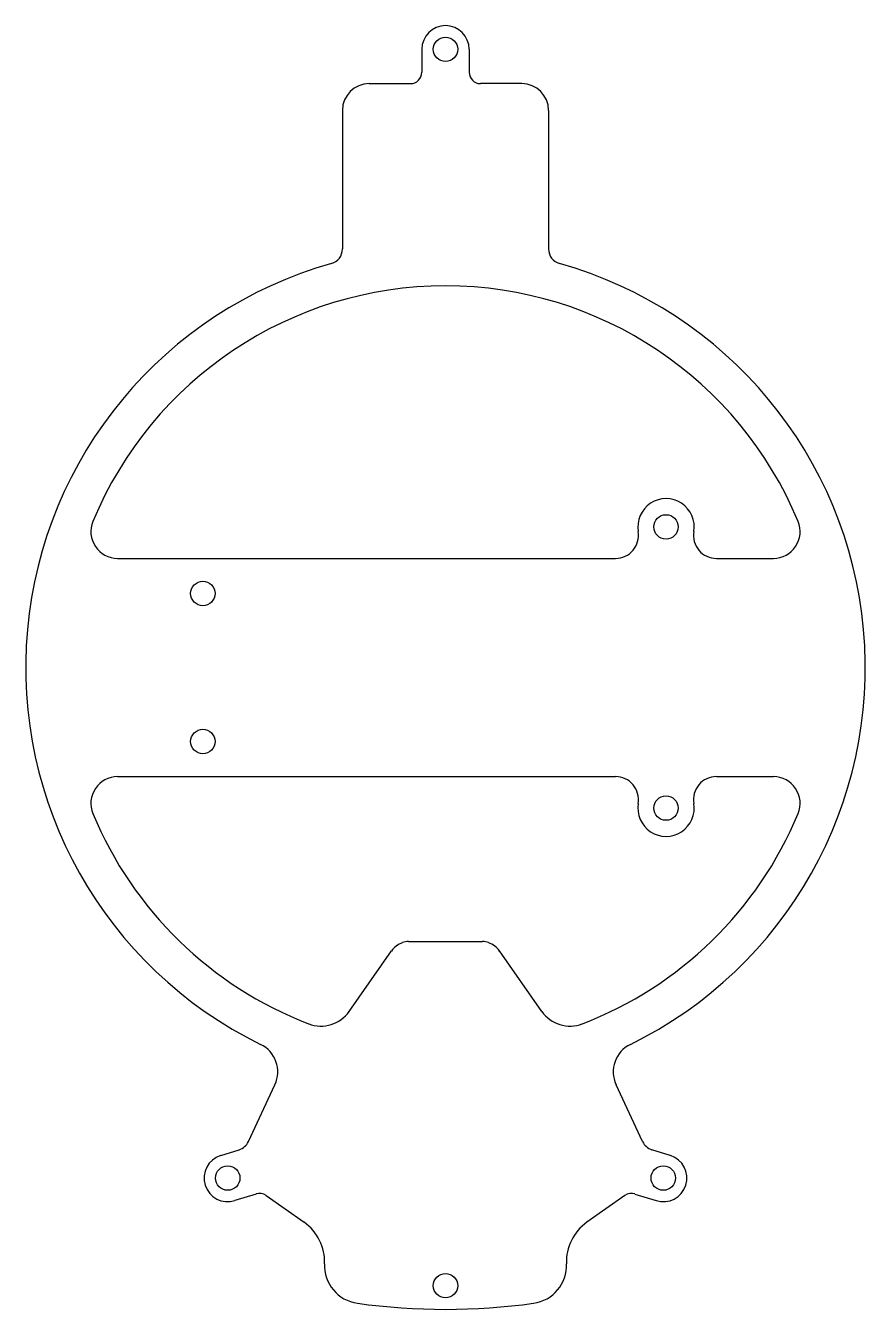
# Model space of a CAD drawing. Extents: x -55 to 55, y -84 to 84.
import ezdxf

# ---------------------------------------------------------------- set-up
doc = ezdxf.new("R2010")
doc.units = 0
doc.layers.add('MODELSKETCH_VISIBLE', color=7, linetype='CONTINUOUS')

msp = doc.modelspace()

# ---------------------------------------------------------------- linework, layer by layer
at = {"layer": 'MODELSKETCH_VISIBLE'}
for p, q in [((-3.1, 80.99), (-3.1, 77.99)), ((3.1, 80.99), (3.1, 77.99)), ((-10, 76.49), (-4.6, 76.49)), ((10, 76.49), (4.6, 76.49)), ((-13.5, 72.99), (-13.5, 54.85)), ((13.5, 72.99), (13.5, 54.85)), ((-42.96, 14.3), (0, 14.3)), ((0, 14.3), (22.28, 14.3)), ((35.49, 14.3), (42.96, 14.3)), ((-42.96, -14.3), (0, -14.3)), ((0, -14.3), (22.28, -14.3)), ((35.49, -14.3), (42.96, -14.3)), ((-4.85, -35.9), (4.85, -35.9)), ((-12.63, -45.06), (-7.09, -37.14)), ((12.63, -45.06), (7.09, -37.14)), ((-25.82, -62.11), (-22.35, -54.66)), ((25.82, -62.11), (22.35, -54.66)), ((-29.45, -63.93), (-27.04, -63.18)), ((29.45, -63.93), (27.04, -63.18)), ((-24.82, -68.98), (-27.6, -69.85)), ((-23.51, -69.18), (-18.53, -72.67)), ((23.51, -69.18), (18.53, -72.67)), ((24.82, -68.98), (27.6, -69.85))]:
    msp.add_line(p, q, dxfattribs=at)
for centre in [(0, 80.99), (28.89, 18.42), (-31.79, 9.7), (-31.79, -9.7), (28.89, -18.42), (-28.53, -66.89), (28.53, -66.89), (0, -80.99)]:
    msp.add_circle(centre, 1.6, dxfattribs=at)
for centre, radius, start, end in [((0, 80.99), 3.1, 0, 180), ((-4.6, 77.99), 1.5, 270, 0), ((4.6, 77.99), 1.5, 180, 270), ((-10, 72.99), 3.5, 90, 180), ((10, 72.99), 3.5, 0, 90), ((-15.5, 54.85), 2, 285.7791, 0), ((15.5, 54.85), 2, 180, 254.2209), ((0, 0), 55, 105.7791, 243.8792), ((0, 0), 55, 296.1208, 74.2209), ((0, 0), 50, 90, 157.493), ((0, 0), 50, 22.507, 90), ((28.89, 18.42), 3.7, 350.4116, 189.5884), ((-42.96, 17.8), 3.5, 157.493, 270), ((42.96, 17.8), 3.5, 270, 22.507), ((22.28, 17.3), 3, 270, 9.5884), ((35.49, 17.3), 3, 170.4116, 270), ((-42.96, -17.8), 3.5, 90, 202.507), ((22.28, -17.3), 3, 350.4116, 90), ((35.49, -17.3), 3, 90, 189.5884), ((42.96, -17.8), 3.5, 337.493, 90), ((28.89, -18.42), 3.7, 170.4116, 9.5884), ((0, 0), 50, 202.507, 248.9903), ((0, 0), 50, 291.0097, 337.493), ((-4.63, -38.87), 3, 110, 145), ((-4.85, -38.25), 2.35, 90, 110), ((4.85, -38.25), 2.35, 70, 90), ((4.63, -38.87), 3, 35, 70), ((-16.31, -42.48), 4.5, 248.9903, 325), ((16.31, -42.48), 4.5, 215, 291.0097), ((-25.98, -52.97), 4, 335, 63.8792), ((25.98, -52.97), 4, 116.1208, 205), ((-27.64, -61.27), 2, 287.3802, 335), ((27.64, -61.27), 2, 205, 252.6198), ((-28.53, -66.89), 3.1, 107.3802, 287.3802), ((28.53, -66.89), 3.1, 252.6198, 72.6198), ((-24.37, -70.41), 1.5, 55, 107.3802), ((24.37, -70.41), 1.5, 72.6198, 125), ((-22.15, -77.84), 6.31, 357.4423, 55), ((22.15, -77.84), 6.31, 125, 182.5577), ((-10.85, -78.34), 5, 177.4423, 262.113), ((10.85, -78.34), 5, 277.887, 2.5577), ((0, 0), 84.09, 262.113, 277.887)]:
    msp.add_arc(centre, radius, start, end, dxfattribs=at)

doc.saveas('drawing.dxf')
